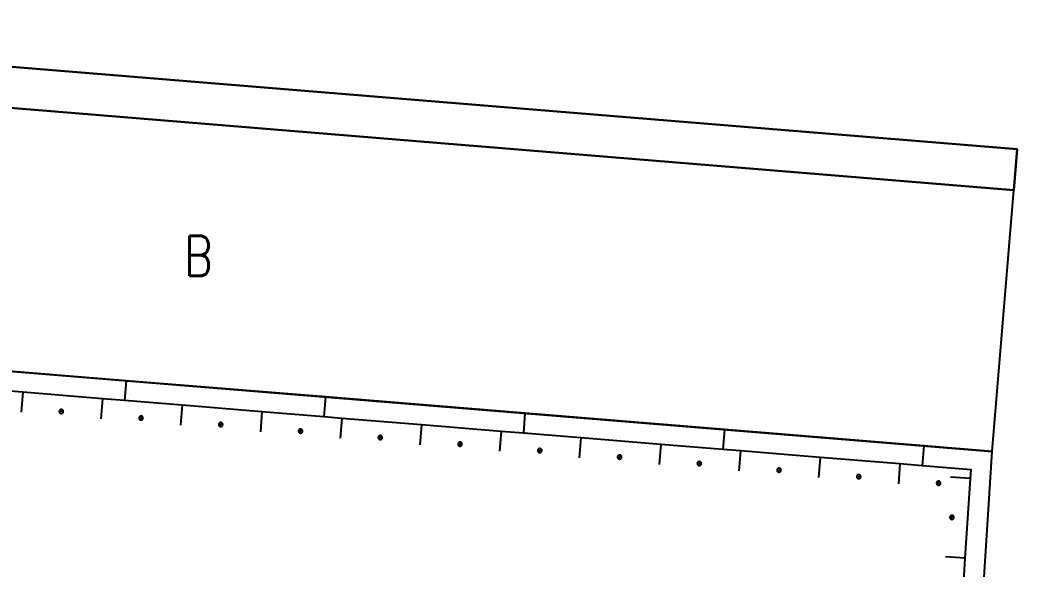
# Model space of a CAD drawing. Extents: x 500064 to 501389, y 2542464 to 2545400.
# Drawn here: x 500849.14 to 500874.06, y 2543703.39 to 2543717.12 of the extents above; entities that cross this region are included whole.
import ezdxf

# ---------------------------------------------------------------- set-up
doc = ezdxf.new("R2010")
doc.units = 0
doc.header["$LTSCALE"] = 0.5
doc.layers.add('地形图', color=8, linetype='CONTINUOUS')
doc.styles.add('HZ', font='romans.shx', dxfattribs={"width": 0.8, "bigfont": 'hztxt.shx'})

msp = doc.modelspace()

# ---------------------------------------------------------------- linework, layer by layer
at = {"layer": '地形图'}
for points in [[(500841.385, 2543716.469), (500840.599, 2543716.632), (500834.643, 2543717.121), (500834.561, 2543716.1), (500873.976, 2543712.869), (500874.06, 2543713.89), (500842.209, 2543716.5), (500842.169, 2543716.305)], [(500834.561, 2543716.1), (500833.262, 2543709.616), (500873.44, 2543706.333), (500873.976, 2543712.869)]]:
    msp.add_lwpolyline(points, close=True, dxfattribs=at)
for points in [[(500834.561, 2543716.1), (500834.643, 2543717.121), (500842.21, 2543716.501), (500874.06, 2543713.89), (500873.976, 2543712.869)], [(500846.753, 2543694.166), (500850.46, 2543693.605), (500855.403, 2543692.856), (500860.347, 2543692.107), (500865.291, 2543691.358), (500870.234, 2543690.61), (500872.406, 2543690.281), (500872.586, 2543693.079), (500872.908, 2543698.069), (500873.229, 2543703.058), (500873.44, 2543706.333), (500871.727, 2543706.473), (500866.744, 2543706.88), (500861.76, 2543707.287), (500856.777, 2543707.694), (500851.794, 2543708.102), (500846.81, 2543708.509)], [(500872.406, 2543690.281), (500872.586, 2543693.079), (500872.908, 2543698.069), (500873.229, 2543703.059), (500873.44, 2543706.333), (500871.727, 2543706.473), (500866.744, 2543706.88), (500861.76, 2543707.287), (500856.777, 2543707.695), (500851.794, 2543708.102), (500846.81, 2543708.509)], [(500851.794, 2543708.102), (500851.753, 2543707.603)], [(500872.73, 2543703.091), (500872.767, 2543703.661), (500872.896, 2543705.657), (500872.91, 2543705.875), (500871.686, 2543705.975), (500871.133, 2543706.02), (500869.14, 2543706.183), (500867.147, 2543706.346), (500866.703, 2543706.382), (500865.153, 2543706.508), (500863.16, 2543706.671), (500861.72, 2543706.789), (500861.167, 2543706.834), (500859.173, 2543706.997), (500857.18, 2543707.16), (500856.736, 2543707.196), (500855.187, 2543707.323), (500853.193, 2543707.486), (500851.753, 2543707.603), (500851.2, 2543707.648), (500849.206, 2543707.811), (500847.213, 2543707.974)], [(500849.206, 2543707.811), (500849.166, 2543707.313)], [(500851.2, 2543707.648), (500851.159, 2543707.15)], [(500856.777, 2543707.695), (500856.736, 2543707.196)], [(500850.171, 2543707.281), (500850.176, 2543707.281), (500850.181, 2543707.282), (500850.186, 2543707.284), (500850.191, 2543707.286), (500850.196, 2543707.288), (500850.2, 2543707.291), (500850.204, 2543707.294), (500850.208, 2543707.298), (500850.211, 2543707.302), (500850.214, 2543707.306), (500850.216, 2543707.311), (500850.218, 2543707.316), (500850.219, 2543707.321), (500850.22, 2543707.326), (500850.221, 2543707.331), (500850.22, 2543707.336), (500850.219, 2543707.342), (500850.218, 2543707.347), (500850.216, 2543707.352), (500850.214, 2543707.356), (500850.211, 2543707.361), (500850.208, 2543707.365), (500850.206, 2543707.367), (500850.204, 2543707.368), (500850.2, 2543707.372), (500850.196, 2543707.375), (500850.191, 2543707.377), (500850.186, 2543707.379), (500850.181, 2543707.38), (500850.176, 2543707.381), (500850.171, 2543707.381), (500850.165, 2543707.381), (500850.16, 2543707.38), (500850.155, 2543707.379), (500850.15, 2543707.377), (500850.146, 2543707.375), (500850.141, 2543707.372), (500850.137, 2543707.368), (500850.133, 2543707.365), (500850.13, 2543707.361), (500850.127, 2543707.356), (500850.125, 2543707.352), (500850.123, 2543707.347), (500850.122, 2543707.342), (500850.121, 2543707.336), (500850.121, 2543707.331), (500850.121, 2543707.326), (500850.122, 2543707.321), (500850.123, 2543707.316), (500850.125, 2543707.311), (500850.127, 2543707.306), (500850.13, 2543707.302), (500850.133, 2543707.298), (500850.135, 2543707.296), (500850.137, 2543707.294), (500850.141, 2543707.291), (500850.146, 2543707.288), (500850.15, 2543707.286), (500850.155, 2543707.284), (500850.16, 2543707.282), (500850.165, 2543707.281), (500850.171, 2543707.281)], [(500850.135, 2543707.296), (500850.206, 2543707.367)], [(500853.193, 2543707.486), (500853.152, 2543706.987)], [(500855.187, 2543707.323), (500855.146, 2543706.824)], [(500852.164, 2543707.118), (500852.169, 2543707.119), (500852.174, 2543707.119), (500852.179, 2543707.121), (500852.184, 2543707.123), (500852.189, 2543707.125), (500852.193, 2543707.128), (500852.197, 2543707.131), (500852.201, 2543707.135), (500852.204, 2543707.139), (500852.207, 2543707.143), (500852.21, 2543707.148), (500852.211, 2543707.153), (500852.213, 2543707.158), (500852.214, 2543707.163), (500852.214, 2543707.168), (500852.214, 2543707.174), (500852.213, 2543707.179), (500852.211, 2543707.184), (500852.21, 2543707.189), (500852.207, 2543707.193), (500852.204, 2543707.198), (500852.201, 2543707.202), (500852.199, 2543707.204), (500852.197, 2543707.205), (500852.193, 2543707.209), (500852.189, 2543707.212), (500852.184, 2543707.214), (500852.179, 2543707.216), (500852.174, 2543707.217), (500852.169, 2543707.218), (500852.164, 2543707.218), (500852.159, 2543707.218), (500852.154, 2543707.217), (500852.148, 2543707.216), (500852.144, 2543707.214), (500852.139, 2543707.212), (500852.135, 2543707.209), (500852.13, 2543707.205), (500852.127, 2543707.202), (500852.123, 2543707.198), (500852.121, 2543707.193), (500852.118, 2543707.189), (500852.116, 2543707.184), (500852.115, 2543707.179), (500852.114, 2543707.174), (500852.114, 2543707.168), (500852.114, 2543707.163), (500852.115, 2543707.158), (500852.116, 2543707.153), (500852.118, 2543707.148), (500852.121, 2543707.143), (500852.123, 2543707.139), (500852.127, 2543707.135), (500852.129, 2543707.133), (500852.13, 2543707.131), (500852.135, 2543707.128), (500852.139, 2543707.125), (500852.144, 2543707.123), (500852.148, 2543707.121), (500852.154, 2543707.119), (500852.159, 2543707.119), (500852.164, 2543707.118)], [(500852.129, 2543707.133), (500852.199, 2543707.204)], [(500854.157, 2543706.956), (500854.162, 2543706.956), (500854.168, 2543706.957), (500854.173, 2543706.958), (500854.178, 2543706.96), (500854.182, 2543706.962), (500854.187, 2543706.965), (500854.191, 2543706.968), (500854.194, 2543706.972), (500854.198, 2543706.976), (500854.201, 2543706.981), (500854.203, 2543706.985), (500854.205, 2543706.99), (500854.206, 2543706.995), (500854.207, 2543707), (500854.207, 2543707.005), (500854.207, 2543707.011), (500854.206, 2543707.016), (500854.205, 2543707.021), (500854.203, 2543707.026), (500854.201, 2543707.03), (500854.198, 2543707.035), (500854.194, 2543707.039), (500854.193, 2543707.041), (500854.191, 2543707.043), (500854.187, 2543707.046), (500854.182, 2543707.049), (500854.178, 2543707.051), (500854.173, 2543707.053), (500854.168, 2543707.054), (500854.162, 2543707.055), (500854.157, 2543707.056), (500854.152, 2543707.055), (500854.147, 2543707.054), (500854.142, 2543707.053), (500854.137, 2543707.051), (500854.132, 2543707.049), (500854.128, 2543707.046), (500854.124, 2543707.043), (500854.12, 2543707.039), (500854.117, 2543707.035), (500854.114, 2543707.03), (500854.112, 2543707.026), (500854.11, 2543707.021), (500854.108, 2543707.016), (500854.108, 2543707.011), (500854.107, 2543707.005), (500854.108, 2543707), (500854.108, 2543706.995), (500854.11, 2543706.99), (500854.112, 2543706.985), (500854.114, 2543706.981), (500854.117, 2543706.976), (500854.12, 2543706.972), (500854.122, 2543706.97), (500854.124, 2543706.968), (500854.128, 2543706.965), (500854.132, 2543706.962), (500854.137, 2543706.96), (500854.142, 2543706.958), (500854.147, 2543706.957), (500854.152, 2543706.956), (500854.157, 2543706.956)], [(500854.122, 2543706.97), (500854.193, 2543707.041)], [(500857.18, 2543707.16), (500857.139, 2543706.662)], [(500861.76, 2543707.287), (500861.72, 2543706.789)], [(500856.151, 2543706.793), (500856.156, 2543706.793), (500856.161, 2543706.794), (500856.166, 2543706.795), (500856.171, 2543706.797), (500856.176, 2543706.799), (500856.18, 2543706.802), (500856.184, 2543706.805), (500856.188, 2543706.809), (500856.191, 2543706.813), (500856.194, 2543706.818), (500856.196, 2543706.822), (500856.198, 2543706.827), (500856.2, 2543706.832), (500856.2, 2543706.837), (500856.201, 2543706.843), (500856.2, 2543706.848), (500856.2, 2543706.853), (500856.198, 2543706.858), (500856.196, 2543706.863), (500856.194, 2543706.868), (500856.191, 2543706.872), (500856.188, 2543706.876), (500856.186, 2543706.878), (500856.184, 2543706.88), (500856.18, 2543706.883), (500856.176, 2543706.886), (500856.171, 2543706.888), (500856.166, 2543706.89), (500856.161, 2543706.892), (500856.156, 2543706.892), (500856.151, 2543706.893), (500856.145, 2543706.892), (500856.14, 2543706.892), (500856.135, 2543706.89), (500856.13, 2543706.888), (500856.126, 2543706.886), (500856.121, 2543706.883), (500856.117, 2543706.88), (500856.114, 2543706.876), (500856.11, 2543706.872), (500856.107, 2543706.868), (500856.105, 2543706.863), (500856.103, 2543706.858), (500856.102, 2543706.853), (500856.101, 2543706.848), (500856.101, 2543706.843), (500856.101, 2543706.837), (500856.102, 2543706.832), (500856.103, 2543706.827), (500856.105, 2543706.822), (500856.107, 2543706.818), (500856.11, 2543706.813), (500856.114, 2543706.809), (500856.115, 2543706.807), (500856.117, 2543706.805), (500856.121, 2543706.802), (500856.126, 2543706.799), (500856.13, 2543706.797), (500856.135, 2543706.795), (500856.14, 2543706.794), (500856.145, 2543706.793), (500856.151, 2543706.793)], [(500856.115, 2543706.807), (500856.186, 2543706.878)], [(500859.173, 2543706.997), (500859.133, 2543706.499)], [(500861.167, 2543706.834), (500861.126, 2543706.336)], [(500866.744, 2543706.88), (500866.703, 2543706.382)], [(500858.144, 2543706.63), (500858.149, 2543706.63), (500858.154, 2543706.631), (500858.159, 2543706.632), (500858.164, 2543706.634), (500858.169, 2543706.636), (500858.173, 2543706.639), (500858.177, 2543706.643), (500858.181, 2543706.646), (500858.184, 2543706.65), (500858.187, 2543706.655), (500858.19, 2543706.659), (500858.192, 2543706.664), (500858.193, 2543706.669), (500858.194, 2543706.675), (500858.194, 2543706.68), (500858.194, 2543706.685), (500858.193, 2543706.69), (500858.192, 2543706.695), (500858.19, 2543706.7), (500858.187, 2543706.705), (500858.184, 2543706.709), (500858.181, 2543706.713), (500858.179, 2543706.715), (500858.177, 2543706.717), (500858.173, 2543706.72), (500858.169, 2543706.723), (500858.164, 2543706.725), (500858.159, 2543706.727), (500858.154, 2543706.729), (500858.149, 2543706.729), (500858.144, 2543706.73), (500858.139, 2543706.729), (500858.134, 2543706.729), (500858.129, 2543706.727), (500858.124, 2543706.725), (500858.119, 2543706.723), (500858.115, 2543706.72), (500858.111, 2543706.717), (500858.107, 2543706.713), (500858.104, 2543706.709), (500858.101, 2543706.705), (500858.098, 2543706.7), (500858.096, 2543706.695), (500858.095, 2543706.69), (500858.094, 2543706.685), (500858.094, 2543706.68), (500858.094, 2543706.675), (500858.095, 2543706.669), (500858.096, 2543706.664), (500858.098, 2543706.659), (500858.101, 2543706.655), (500858.104, 2543706.65), (500858.107, 2543706.646), (500858.109, 2543706.644), (500858.111, 2543706.643), (500858.115, 2543706.639), (500858.119, 2543706.636), (500858.124, 2543706.634), (500858.129, 2543706.632), (500858.134, 2543706.631), (500858.139, 2543706.63), (500858.144, 2543706.63)], [(500858.109, 2543706.644), (500858.179, 2543706.715)], [(500860.137, 2543706.467), (500860.143, 2543706.467), (500860.148, 2543706.468), (500860.153, 2543706.469), (500860.158, 2543706.471), (500860.162, 2543706.474), (500860.167, 2543706.476), (500860.171, 2543706.48), (500860.175, 2543706.483), (500860.178, 2543706.488), (500860.181, 2543706.492), (500860.183, 2543706.497), (500860.185, 2543706.501), (500860.186, 2543706.507), (500860.187, 2543706.512), (500860.187, 2543706.517), (500860.187, 2543706.522), (500860.186, 2543706.527), (500860.185, 2543706.532), (500860.183, 2543706.537), (500860.181, 2543706.542), (500860.178, 2543706.546), (500860.175, 2543706.55), (500860.173, 2543706.552), (500860.171, 2543706.554), (500860.167, 2543706.557), (500860.162, 2543706.56), (500860.158, 2543706.563), (500860.153, 2543706.564), (500860.148, 2543706.566), (500860.143, 2543706.567), (500860.137, 2543706.567), (500860.132, 2543706.567), (500860.127, 2543706.566), (500860.122, 2543706.564), (500860.117, 2543706.563), (500860.112, 2543706.56), (500860.108, 2543706.557), (500860.104, 2543706.554), (500860.1, 2543706.55), (500860.097, 2543706.546), (500860.094, 2543706.542), (500860.092, 2543706.537), (500860.09, 2543706.532), (500860.088, 2543706.527), (500860.088, 2543706.522), (500860.087, 2543706.517), (500860.088, 2543706.512), (500860.088, 2543706.507), (500860.09, 2543706.501), (500860.092, 2543706.497), (500860.094, 2543706.492), (500860.097, 2543706.488), (500860.1, 2543706.483), (500860.102, 2543706.482), (500860.104, 2543706.48), (500860.108, 2543706.476), (500860.112, 2543706.474), (500860.117, 2543706.471), (500860.122, 2543706.469), (500860.127, 2543706.468), (500860.132, 2543706.467), (500860.137, 2543706.467)], [(500860.102, 2543706.482), (500860.173, 2543706.552)], [(500863.16, 2543706.671), (500863.119, 2543706.173)], [(500862.131, 2543706.304), (500862.136, 2543706.304), (500862.141, 2543706.305), (500862.146, 2543706.306), (500862.151, 2543706.308), (500862.156, 2543706.311), (500862.16, 2543706.314), (500862.164, 2543706.317), (500862.168, 2543706.321), (500862.171, 2543706.325), (500862.174, 2543706.329), (500862.176, 2543706.334), (500862.178, 2543706.339), (500862.18, 2543706.344), (500862.18, 2543706.349), (500862.181, 2543706.354), (500862.18, 2543706.359), (500862.18, 2543706.364), (500862.178, 2543706.37), (500862.176, 2543706.374), (500862.174, 2543706.379), (500862.171, 2543706.383), (500862.168, 2543706.387), (500862.166, 2543706.389), (500862.164, 2543706.391), (500862.16, 2543706.395), (500862.156, 2543706.397), (500862.151, 2543706.4), (500862.146, 2543706.402), (500862.141, 2543706.403), (500862.136, 2543706.404), (500862.131, 2543706.404), (500862.125, 2543706.404), (500862.12, 2543706.403), (500862.115, 2543706.402), (500862.11, 2543706.4), (500862.106, 2543706.397), (500862.101, 2543706.395), (500862.097, 2543706.391), (500862.094, 2543706.387), (500862.09, 2543706.383), (500862.087, 2543706.379), (500862.085, 2543706.374), (500862.083, 2543706.37), (500862.082, 2543706.364), (500862.081, 2543706.359), (500862.081, 2543706.354), (500862.081, 2543706.349), (500862.082, 2543706.344), (500862.083, 2543706.339), (500862.085, 2543706.334), (500862.087, 2543706.329), (500862.09, 2543706.325), (500862.094, 2543706.321), (500862.095, 2543706.319), (500862.097, 2543706.317), (500862.101, 2543706.314), (500862.106, 2543706.311), (500862.11, 2543706.308), (500862.115, 2543706.306), (500862.12, 2543706.305), (500862.125, 2543706.304), (500862.131, 2543706.304)], [(500862.095, 2543706.319), (500862.166, 2543706.389)], [(500865.153, 2543706.508), (500865.113, 2543706.01)], [(500867.147, 2543706.346), (500867.106, 2543705.847)], [(500871.727, 2543706.473), (500871.686, 2543705.975)], [(500864.124, 2543706.141), (500864.129, 2543706.141), (500864.134, 2543706.142), (500864.14, 2543706.144), (500864.144, 2543706.145), (500864.149, 2543706.148), (500864.153, 2543706.151), (500864.158, 2543706.154), (500864.161, 2543706.158), (500864.165, 2543706.162), (500864.167, 2543706.166), (500864.17, 2543706.171), (500864.172, 2543706.176), (500864.173, 2543706.181), (500864.174, 2543706.186), (500864.174, 2543706.191), (500864.174, 2543706.196), (500864.173, 2543706.202), (500864.172, 2543706.207), (500864.17, 2543706.212), (500864.167, 2543706.216), (500864.165, 2543706.221), (500864.161, 2543706.225), (500864.159, 2543706.227), (500864.158, 2543706.228), (500864.153, 2543706.232), (500864.149, 2543706.234), (500864.144, 2543706.237), (500864.14, 2543706.239), (500864.134, 2543706.24), (500864.129, 2543706.241), (500864.124, 2543706.241), (500864.119, 2543706.241), (500864.114, 2543706.24), (500864.109, 2543706.239), (500864.104, 2543706.237), (500864.099, 2543706.234), (500864.095, 2543706.232), (500864.091, 2543706.228), (500864.087, 2543706.225), (500864.084, 2543706.221), (500864.081, 2543706.216), (500864.078, 2543706.212), (500864.077, 2543706.207), (500864.075, 2543706.202), (500864.074, 2543706.196), (500864.074, 2543706.191), (500864.074, 2543706.186), (500864.075, 2543706.181), (500864.077, 2543706.176), (500864.078, 2543706.171), (500864.081, 2543706.166), (500864.084, 2543706.162), (500864.087, 2543706.158), (500864.089, 2543706.156), (500864.091, 2543706.154), (500864.095, 2543706.151), (500864.099, 2543706.148), (500864.104, 2543706.145), (500864.109, 2543706.144), (500864.114, 2543706.142), (500864.119, 2543706.141), (500864.124, 2543706.141)], [(500864.089, 2543706.156), (500864.159, 2543706.227)], [(500866.117, 2543705.978), (500866.123, 2543705.979), (500866.128, 2543705.979), (500866.133, 2543705.981), (500866.138, 2543705.983), (500866.142, 2543705.985), (500866.147, 2543705.988), (500866.151, 2543705.991), (500866.155, 2543705.995), (500866.158, 2543705.999), (500866.161, 2543706.003), (500866.163, 2543706.008), (500866.165, 2543706.013), (500866.166, 2543706.018), (500866.167, 2543706.023), (500866.167, 2543706.028), (500866.167, 2543706.034), (500866.166, 2543706.039), (500866.165, 2543706.044), (500866.163, 2543706.049), (500866.161, 2543706.053), (500866.158, 2543706.058), (500866.155, 2543706.062), (500866.153, 2543706.064), (500866.151, 2543706.065), (500866.147, 2543706.069), (500866.142, 2543706.072), (500866.138, 2543706.074), (500866.133, 2543706.076), (500866.128, 2543706.077), (500866.123, 2543706.078), (500866.117, 2543706.078), (500866.112, 2543706.078), (500866.107, 2543706.077), (500866.102, 2543706.076), (500866.097, 2543706.074), (500866.092, 2543706.072), (500866.088, 2543706.069), (500866.084, 2543706.065), (500866.08, 2543706.062), (500866.077, 2543706.058), (500866.074, 2543706.053), (500866.072, 2543706.049), (500866.07, 2543706.044), (500866.069, 2543706.039), (500866.068, 2543706.034), (500866.067, 2543706.028), (500866.068, 2543706.023), (500866.069, 2543706.018), (500866.07, 2543706.013), (500866.072, 2543706.008), (500866.074, 2543706.003), (500866.077, 2543705.999), (500866.08, 2543705.995), (500866.082, 2543705.993), (500866.084, 2543705.991), (500866.088, 2543705.988), (500866.092, 2543705.985), (500866.097, 2543705.983), (500866.102, 2543705.981), (500866.107, 2543705.979), (500866.112, 2543705.979), (500866.117, 2543705.978)], [(500866.082, 2543705.993), (500866.153, 2543706.064)], [(500869.14, 2543706.183), (500869.099, 2543705.684)], [(500868.111, 2543705.815), (500868.116, 2543705.816), (500868.121, 2543705.817), (500868.126, 2543705.818), (500868.131, 2543705.82), (500868.136, 2543705.822), (500868.14, 2543705.825), (500868.144, 2543705.828), (500868.148, 2543705.832), (500868.151, 2543705.836), (500868.154, 2543705.84), (500868.156, 2543705.845), (500868.158, 2543705.85), (500868.16, 2543705.855), (500868.16, 2543705.86), (500868.161, 2543705.865), (500868.16, 2543705.871), (500868.16, 2543705.876), (500868.158, 2543705.881), (500868.156, 2543705.886), (500868.154, 2543705.89), (500868.151, 2543705.895), (500868.148, 2543705.899), (500868.146, 2543705.901), (500868.144, 2543705.903), (500868.14, 2543705.906), (500868.136, 2543705.909), (500868.131, 2543705.911), (500868.126, 2543705.913), (500868.121, 2543705.914), (500868.116, 2543705.915), (500868.111, 2543705.916), (500868.106, 2543705.915), (500868.1, 2543705.914), (500868.095, 2543705.913), (500868.09, 2543705.911), (500868.086, 2543705.909), (500868.081, 2543705.906), (500868.077, 2543705.903), (500868.074, 2543705.899), (500868.07, 2543705.895), (500868.067, 2543705.89), (500868.065, 2543705.886), (500868.063, 2543705.881), (500868.062, 2543705.876), (500868.061, 2543705.871), (500868.061, 2543705.865), (500868.061, 2543705.86), (500868.062, 2543705.855), (500868.063, 2543705.85), (500868.065, 2543705.845), (500868.067, 2543705.84), (500868.07, 2543705.836), (500868.074, 2543705.832), (500868.075, 2543705.83), (500868.077, 2543705.828), (500868.081, 2543705.825), (500868.086, 2543705.822), (500868.09, 2543705.82), (500868.095, 2543705.818), (500868.1, 2543705.817), (500868.106, 2543705.816), (500868.111, 2543705.815)], [(500868.075, 2543705.83), (500868.146, 2543705.901)], [(500871.133, 2543706.02), (500871.093, 2543705.522)], [(500870.104, 2543705.653), (500870.109, 2543705.653), (500870.115, 2543705.654), (500870.12, 2543705.655), (500870.124, 2543705.657), (500870.129, 2543705.659), (500870.134, 2543705.662), (500870.138, 2543705.665), (500870.141, 2543705.669), (500870.145, 2543705.673), (500870.147, 2543705.678), (500870.15, 2543705.682), (500870.152, 2543705.687), (500870.153, 2543705.692), (500870.154, 2543705.697), (500870.154, 2543705.703), (500870.154, 2543705.708), (500870.153, 2543705.713), (500870.152, 2543705.718), (500870.15, 2543705.723), (500870.147, 2543705.728), (500870.145, 2543705.732), (500870.141, 2543705.736), (500870.139, 2543705.738), (500870.138, 2543705.74), (500870.134, 2543705.743), (500870.129, 2543705.746), (500870.124, 2543705.748), (500870.12, 2543705.75), (500870.115, 2543705.752), (500870.109, 2543705.752), (500870.104, 2543705.753), (500870.099, 2543705.752), (500870.094, 2543705.752), (500870.089, 2543705.75), (500870.084, 2543705.748), (500870.079, 2543705.746), (500870.075, 2543705.743), (500870.071, 2543705.74), (500870.067, 2543705.736), (500870.064, 2543705.732), (500870.061, 2543705.728), (500870.058, 2543705.723), (500870.057, 2543705.718), (500870.055, 2543705.713), (500870.054, 2543705.708), (500870.054, 2543705.703), (500870.054, 2543705.697), (500870.055, 2543705.692), (500870.057, 2543705.687), (500870.058, 2543705.682), (500870.061, 2543705.678), (500870.064, 2543705.673), (500870.067, 2543705.669), (500870.069, 2543705.667), (500870.071, 2543705.665), (500870.075, 2543705.662), (500870.079, 2543705.659), (500870.084, 2543705.657), (500870.089, 2543705.655), (500870.094, 2543705.654), (500870.099, 2543705.653), (500870.104, 2543705.653)], [(500870.069, 2543705.667), (500870.139, 2543705.738)], [(500872.097, 2543705.49), (500872.103, 2543705.49), (500872.108, 2543705.491), (500872.113, 2543705.492), (500872.118, 2543705.494), (500872.123, 2543705.496), (500872.127, 2543705.499), (500872.131, 2543705.503), (500872.135, 2543705.506), (500872.138, 2543705.51), (500872.141, 2543705.515), (500872.143, 2543705.519), (500872.145, 2543705.524), (500872.146, 2543705.529), (500872.147, 2543705.535), (500872.148, 2543705.54), (500872.147, 2543705.545), (500872.146, 2543705.55), (500872.145, 2543705.555), (500872.143, 2543705.56), (500872.141, 2543705.565), (500872.138, 2543705.569), (500872.135, 2543705.573), (500872.133, 2543705.575), (500872.131, 2543705.577), (500872.127, 2543705.58), (500872.123, 2543705.583), (500872.118, 2543705.585), (500872.113, 2543705.587), (500872.108, 2543705.589), (500872.103, 2543705.589), (500872.097, 2543705.59), (500872.092, 2543705.589), (500872.087, 2543705.589), (500872.082, 2543705.587), (500872.077, 2543705.585), (500872.072, 2543705.583), (500872.068, 2543705.58), (500872.064, 2543705.577), (500872.06, 2543705.573), (500872.057, 2543705.569), (500872.054, 2543705.565), (500872.052, 2543705.56), (500872.05, 2543705.555), (500872.049, 2543705.55), (500872.048, 2543705.545), (500872.047, 2543705.54), (500872.048, 2543705.535), (500872.049, 2543705.529), (500872.05, 2543705.524), (500872.052, 2543705.519), (500872.054, 2543705.515), (500872.057, 2543705.51), (500872.06, 2543705.506), (500872.062, 2543705.504), (500872.064, 2543705.503), (500872.068, 2543705.499), (500872.072, 2543705.496), (500872.077, 2543705.494), (500872.082, 2543705.492), (500872.087, 2543705.491), (500872.092, 2543705.49), (500872.097, 2543705.49)], [(500872.062, 2543705.504), (500872.133, 2543705.575)], [(500872.896, 2543705.657), (500872.397, 2543705.689)], [(500872.432, 2543704.635), (500872.437, 2543704.635), (500872.443, 2543704.636), (500872.448, 2543704.638), (500872.452, 2543704.639), (500872.457, 2543704.642), (500872.461, 2543704.645), (500872.466, 2543704.648), (500872.469, 2543704.652), (500872.473, 2543704.656), (500872.475, 2543704.66), (500872.478, 2543704.665), (500872.48, 2543704.67), (500872.481, 2543704.675), (500872.482, 2543704.68), (500872.482, 2543704.685), (500872.482, 2543704.69), (500872.481, 2543704.696), (500872.48, 2543704.701), (500872.478, 2543704.705), (500872.475, 2543704.71), (500872.473, 2543704.714), (500872.469, 2543704.719), (500872.467, 2543704.72), (500872.466, 2543704.722), (500872.461, 2543704.726), (500872.457, 2543704.728), (500872.452, 2543704.731), (500872.448, 2543704.733), (500872.443, 2543704.734), (500872.437, 2543704.735), (500872.432, 2543704.735), (500872.427, 2543704.735), (500872.422, 2543704.734), (500872.417, 2543704.733), (500872.412, 2543704.731), (500872.407, 2543704.728), (500872.403, 2543704.726), (500872.399, 2543704.722), (500872.395, 2543704.719), (500872.392, 2543704.714), (500872.389, 2543704.71), (500872.386, 2543704.705), (500872.385, 2543704.701), (500872.383, 2543704.696), (500872.382, 2543704.69), (500872.382, 2543704.685), (500872.382, 2543704.68), (500872.383, 2543704.675), (500872.385, 2543704.67), (500872.386, 2543704.665), (500872.389, 2543704.66), (500872.392, 2543704.656), (500872.395, 2543704.652), (500872.397, 2543704.65), (500872.399, 2543704.648), (500872.403, 2543704.645), (500872.407, 2543704.642), (500872.412, 2543704.639), (500872.417, 2543704.638), (500872.422, 2543704.636), (500872.427, 2543704.635), (500872.432, 2543704.635)], [(500872.397, 2543704.65), (500872.467, 2543704.72)], [(500872.767, 2543703.661), (500872.268, 2543703.694)]]:
    msp.add_lwpolyline(points, dxfattribs=at)

# ---------------------------------------------------------------- texts
at = {"layer": '地形图', "ltscale": 10, "style": 'HZ', "width": 0.8}
msp.add_text('B', height=1, dxfattribs=at).set_placement((500853.234, 2543710.72))

doc.saveas('drawing.dxf')
